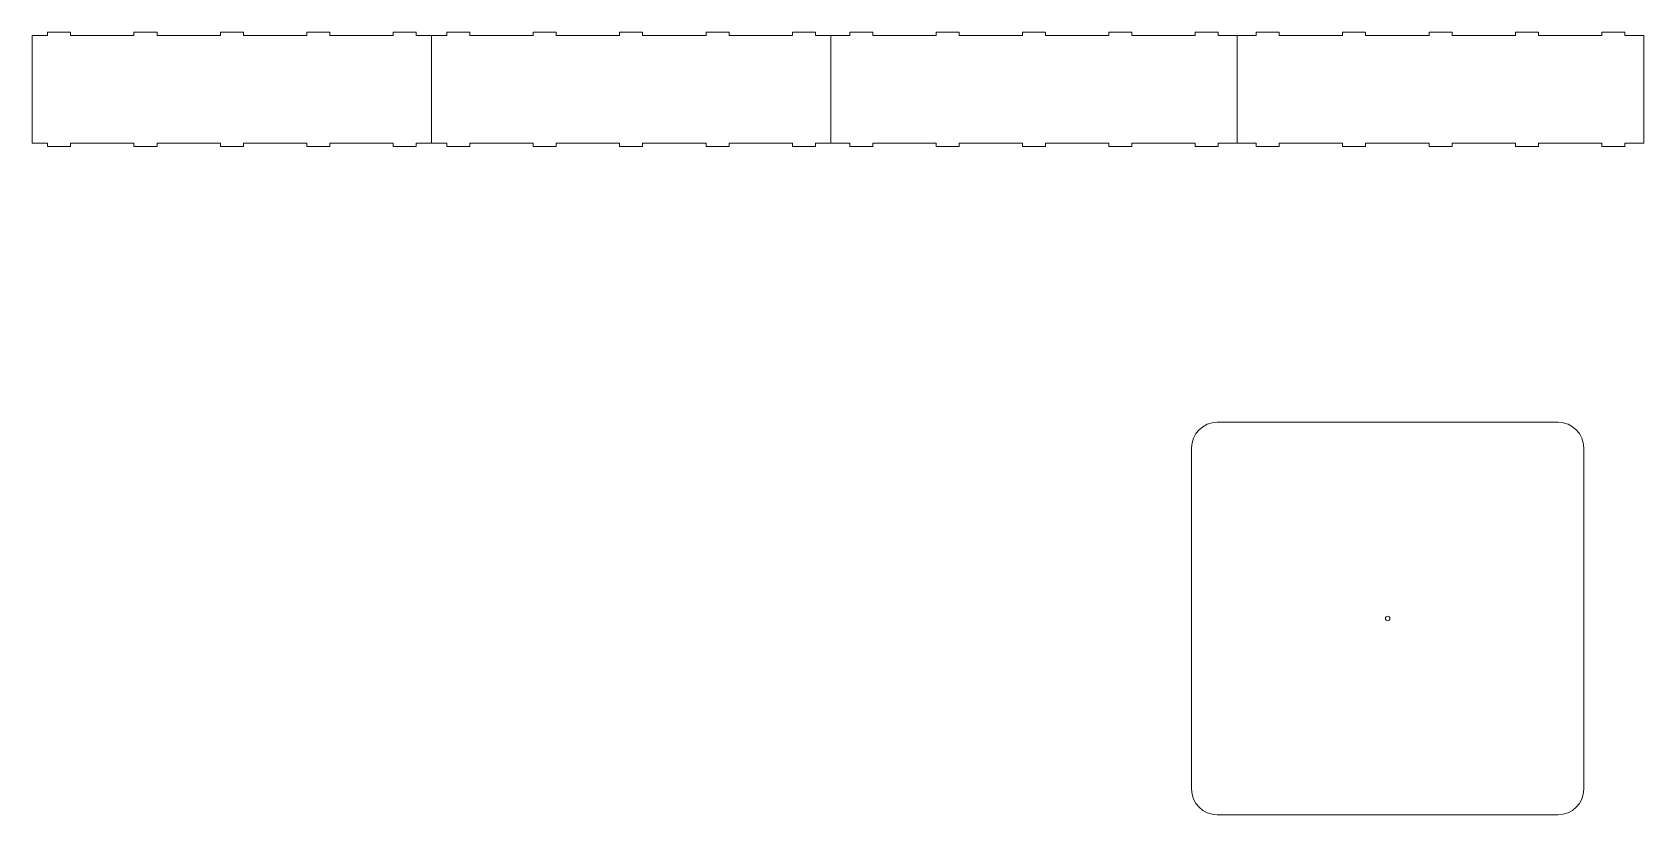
# Model space of a CAD drawing. Header units: millimetres. Extents: x -1689 to 1282, y -352 to 737.
# Drawn here: x -1689 to -641, y 67 to 575 of the extents above; entities that cross this region are included whole.
import ezdxf

# ---------------------------------------------------------------- set-up
doc = ezdxf.new("R2010")
doc.units = ezdxf.units.MM
doc.header["$MEASUREMENT"] = 0
doc.layers.add('layer 1', color=7, linetype='Continuous')

msp = doc.modelspace()

# ---------------------------------------------------------------- linework, layer by layer
at = {"layer": 'layer 1', "color": 240, "lineweight": 18}
for points, knots in [([(-1510.3635, 503.1061), (-1510.3635, 503.1061), (-1551.546, 503.1061), (-1551.546, 503.1061), (-1551.546, 503.1061), (-1551.546, 503.1061), (-1551.546, 500.9346), (-1551.546, 500.9346), (-1551.546, 500.9346), (-1551.546, 500.9346), (-1566.5214, 500.9346), (-1566.5214, 500.9346), (-1566.5214, 500.9346), (-1566.5214, 500.9346), (-1566.5214, 503.1061), (-1566.5214, 503.1061), (-1566.5214, 503.1061), (-1566.5214, 503.1061), (-1607.7039, 503.1061), (-1607.7039, 503.1061), (-1607.7039, 503.1061), (-1607.7039, 503.1061), (-1607.7039, 500.9346), (-1607.7039, 500.9346), (-1607.7039, 500.9346), (-1607.7039, 500.9346), (-1622.6793, 500.9346), (-1622.6793, 500.9346), (-1622.6793, 500.9346), (-1622.6793, 500.9346), (-1622.6793, 503.1061), (-1622.6793, 503.1061), (-1622.6793, 503.1061), (-1622.6793, 503.1061), (-1663.8618, 503.1061), (-1663.8618, 503.1061), (-1663.8618, 503.1061), (-1663.8618, 503.1061), (-1663.8618, 500.9346), (-1663.8618, 500.9346), (-1663.8618, 500.9346), (-1663.8618, 500.9346), (-1678.8372, 500.9346), (-1678.8372, 500.9346), (-1678.8372, 500.9346), (-1678.8372, 500.9346), (-1678.8372, 503.1061), (-1678.8372, 503.1061), (-1678.8372, 503.1061), (-1678.8372, 503.1061), (-1688.8209, 503.1061), (-1688.8209, 503.1061), (-1688.8209, 503.1061), (-1688.8209, 503.1061), (-1688.8209, 572.9915), (-1688.8209, 572.9915), (-1688.8209, 572.9915), (-1688.8209, 572.9915), (-1678.8372, 572.9915), (-1678.8372, 572.9915), (-1678.8372, 572.9915), (-1678.8372, 572.9915), (-1678.8372, 575.1629), (-1678.8372, 575.1629), (-1678.8372, 575.1629), (-1678.8372, 575.1629), (-1663.8618, 575.1629), (-1663.8618, 575.1629), (-1663.8618, 575.1629), (-1663.8618, 575.1629), (-1663.8618, 572.9915), (-1663.8618, 572.9915), (-1663.8618, 572.9915), (-1663.8618, 572.9915), (-1622.6793, 572.9915), (-1622.6793, 572.9915), (-1622.6793, 572.9915), (-1622.6793, 572.9915), (-1622.6793, 575.1629), (-1622.6793, 575.1629), (-1622.6793, 575.1629), (-1622.6793, 575.1629), (-1607.7039, 575.1629), (-1607.7039, 575.1629), (-1607.7039, 575.1629), (-1607.7039, 575.1629), (-1607.7039, 572.9915), (-1607.7039, 572.9915), (-1607.7039, 572.9915), (-1607.7039, 572.9915), (-1566.5214, 572.9915), (-1566.5214, 572.9915), (-1566.5214, 572.9915), (-1566.5214, 572.9915), (-1566.5214, 575.1629), (-1566.5214, 575.1629), (-1566.5214, 575.1629), (-1566.5214, 575.1629), (-1551.546, 575.1629), (-1551.546, 575.1629), (-1551.546, 575.1629), (-1551.546, 575.1629), (-1551.546, 572.9915), (-1551.546, 572.9915), (-1551.546, 572.9915), (-1551.546, 572.9915), (-1510.3635, 572.9915), (-1510.3635, 572.9915), (-1510.3635, 572.9915), (-1510.3635, 572.9915), (-1510.3635, 575.1629), (-1510.3635, 575.1629), (-1510.3635, 575.1629), (-1510.3635, 575.1629), (-1495.388, 575.1629), (-1495.388, 575.1629), (-1495.388, 575.1629), (-1495.388, 575.1629), (-1495.388, 572.9915), (-1495.388, 572.9915), (-1495.388, 572.9915), (-1495.388, 572.9915), (-1454.2056, 572.9915), (-1454.2056, 572.9915), (-1454.2056, 572.9915), (-1454.2056, 572.9915), (-1454.2056, 575.1629), (-1454.2056, 575.1629), (-1454.2056, 575.1629), (-1454.2056, 575.1629), (-1439.2301, 575.1629), (-1439.2301, 575.1629), (-1439.2301, 575.1629), (-1439.2301, 575.1629), (-1439.2301, 572.9915), (-1439.2301, 572.9915), (-1439.2301, 572.9915), (-1439.2301, 572.9915), (-1429.2465, 572.9915), (-1429.2465, 572.9915), (-1429.2465, 572.9915), (-1429.2465, 572.9915), (-1429.2465, 503.1061), (-1429.2465, 503.1061), (-1429.2465, 503.1061), (-1429.2465, 503.1061), (-1439.2301, 503.1061), (-1439.2301, 503.1061), (-1439.2301, 503.1061), (-1439.2301, 503.1061), (-1439.2301, 500.9346), (-1439.2301, 500.9346), (-1439.2301, 500.9346), (-1439.2301, 500.9346), (-1454.2056, 500.9346), (-1454.2056, 500.9346), (-1454.2056, 500.9346), (-1454.2056, 500.9346), (-1454.2056, 503.1061), (-1454.2056, 503.1061), (-1454.2056, 503.1061), (-1454.2056, 503.1061), (-1495.388, 503.1061), (-1495.388, 503.1061), (-1495.388, 503.1061), (-1495.388, 503.1061), (-1495.388, 500.9346), (-1495.388, 500.9346), (-1495.388, 500.9346), (-1495.388, 500.9346), (-1510.3635, 500.9346), (-1510.3635, 500.9346), (-1510.3635, 500.9346), (-1510.3635, 500.9346), (-1510.3635, 503.1061), (-1510.3635, 503.1061)], [0, 0, 0, 0, 0.022222222, 0.022222222, 0.022222222, 0.022222222, 0.044444444, 0.044444444, 0.044444444, 0.044444444, 0.066666667, 0.066666667, 0.066666667, 0.066666667, 0.088888889, 0.088888889, 0.088888889, 0.088888889, 0.111111111, 0.111111111, 0.111111111, 0.111111111, 0.133333333, 0.133333333, 0.133333333, 0.133333333, 0.155555556, 0.155555556, 0.155555556, 0.155555556, 0.177777778, 0.177777778, 0.177777778, 0.177777778, 0.2, 0.2, 0.2, 0.2, 0.222222222, 0.222222222, 0.222222222, 0.222222222, 0.244444444, 0.244444444, 0.244444444, 0.244444444, 0.266666667, 0.266666667, 0.266666667, 0.266666667, 0.288888889, 0.288888889, 0.288888889, 0.288888889, 0.311111111, 0.311111111, 0.311111111, 0.311111111, 0.333333333, 0.333333333, 0.333333333, 0.333333333, 0.355555556, 0.355555556, 0.355555556, 0.355555556, 0.377777778, 0.377777778, 0.377777778, 0.377777778, 0.4, 0.4, 0.4, 0.4, 0.422222222, 0.422222222, 0.422222222, 0.422222222, 0.444444444, 0.444444444, 0.444444444, 0.444444444, 0.466666667, 0.466666667, 0.466666667, 0.466666667, 0.488888889, 0.488888889, 0.488888889, 0.488888889, 0.511111111, 0.511111111, 0.511111111, 0.511111111, 0.533333333, 0.533333333, 0.533333333, 0.533333333, 0.555555556, 0.555555556, 0.555555556, 0.555555556, 0.577777778, 0.577777778, 0.577777778, 0.577777778, 0.6, 0.6, 0.6, 0.6, 0.622222222, 0.622222222, 0.622222222, 0.622222222, 0.644444444, 0.644444444, 0.644444444, 0.644444444, 0.666666667, 0.666666667, 0.666666667, 0.666666667, 0.688888889, 0.688888889, 0.688888889, 0.688888889, 0.711111111, 0.711111111, 0.711111111, 0.711111111, 0.733333333, 0.733333333, 0.733333333, 0.733333333, 0.755555556, 0.755555556, 0.755555556, 0.755555556, 0.777777778, 0.777777778, 0.777777778, 0.777777778, 0.8, 0.8, 0.8, 0.8, 0.822222222, 0.822222222, 0.822222222, 0.822222222, 0.844444444, 0.844444444, 0.844444444, 0.844444444, 0.866666667, 0.866666667, 0.866666667, 0.866666667, 0.888888889, 0.888888889, 0.888888889, 0.888888889, 0.911111111, 0.911111111, 0.911111111, 0.911111111, 0.933333333, 0.933333333, 0.933333333, 0.933333333, 0.955555556, 0.955555556, 0.955555556, 0.955555556, 1, 1, 1, 1]), ([(-1250.7891, 503.1061), (-1250.7891, 503.1061), (-1291.9715, 503.1061), (-1291.9715, 503.1061), (-1291.9715, 503.1061), (-1291.9715, 503.1061), (-1291.9715, 500.9346), (-1291.9715, 500.9346), (-1291.9715, 500.9346), (-1291.9715, 500.9346), (-1306.947, 500.9346), (-1306.947, 500.9346), (-1306.947, 500.9346), (-1306.947, 500.9346), (-1306.947, 503.1061), (-1306.947, 503.1061), (-1306.947, 503.1061), (-1306.947, 503.1061), (-1348.1295, 503.1061), (-1348.1295, 503.1061), (-1348.1295, 503.1061), (-1348.1295, 503.1061), (-1348.1295, 500.9346), (-1348.1295, 500.9346), (-1348.1295, 500.9346), (-1348.1295, 500.9346), (-1363.1049, 500.9346), (-1363.1049, 500.9346), (-1363.1049, 500.9346), (-1363.1049, 500.9346), (-1363.1049, 503.1061), (-1363.1049, 503.1061), (-1363.1049, 503.1061), (-1363.1049, 503.1061), (-1404.2874, 503.1061), (-1404.2874, 503.1061), (-1404.2874, 503.1061), (-1404.2874, 503.1061), (-1404.2874, 500.9346), (-1404.2874, 500.9346), (-1404.2874, 500.9346), (-1404.2874, 500.9346), (-1419.2628, 500.9346), (-1419.2628, 500.9346), (-1419.2628, 500.9346), (-1419.2628, 500.9346), (-1419.2628, 503.1061), (-1419.2628, 503.1061), (-1419.2628, 503.1061), (-1419.2628, 503.1061), (-1429.2465, 503.1061), (-1429.2465, 503.1061), (-1429.2465, 503.1061), (-1429.2465, 503.1061), (-1429.2465, 572.9915), (-1429.2465, 572.9915), (-1429.2465, 572.9915), (-1429.2465, 572.9915), (-1419.2628, 572.9915), (-1419.2628, 572.9915), (-1419.2628, 572.9915), (-1419.2628, 572.9915), (-1419.2628, 575.1629), (-1419.2628, 575.1629), (-1419.2628, 575.1629), (-1419.2628, 575.1629), (-1404.2874, 575.1629), (-1404.2874, 575.1629), (-1404.2874, 575.1629), (-1404.2874, 575.1629), (-1404.2874, 572.9915), (-1404.2874, 572.9915), (-1404.2874, 572.9915), (-1404.2874, 572.9915), (-1363.1049, 572.9915), (-1363.1049, 572.9915), (-1363.1049, 572.9915), (-1363.1049, 572.9915), (-1363.1049, 575.1629), (-1363.1049, 575.1629), (-1363.1049, 575.1629), (-1363.1049, 575.1629), (-1348.1295, 575.1629), (-1348.1295, 575.1629), (-1348.1295, 575.1629), (-1348.1295, 575.1629), (-1348.1295, 572.9915), (-1348.1295, 572.9915), (-1348.1295, 572.9915), (-1348.1295, 572.9915), (-1306.947, 572.9915), (-1306.947, 572.9915), (-1306.947, 572.9915), (-1306.947, 572.9915), (-1306.947, 575.1629), (-1306.947, 575.1629), (-1306.947, 575.1629), (-1306.947, 575.1629), (-1291.9715, 575.1629), (-1291.9715, 575.1629), (-1291.9715, 575.1629), (-1291.9715, 575.1629), (-1291.9715, 572.9915), (-1291.9715, 572.9915), (-1291.9715, 572.9915), (-1291.9715, 572.9915), (-1250.7891, 572.9915), (-1250.7891, 572.9915), (-1250.7891, 572.9915), (-1250.7891, 572.9915), (-1250.7891, 575.1629), (-1250.7891, 575.1629), (-1250.7891, 575.1629), (-1250.7891, 575.1629), (-1235.8136, 575.1629), (-1235.8136, 575.1629), (-1235.8136, 575.1629), (-1235.8136, 575.1629), (-1235.8136, 572.9915), (-1235.8136, 572.9915), (-1235.8136, 572.9915), (-1235.8136, 572.9915), (-1194.6312, 572.9915), (-1194.6312, 572.9915), (-1194.6312, 572.9915), (-1194.6312, 572.9915), (-1194.6312, 575.1629), (-1194.6312, 575.1629), (-1194.6312, 575.1629), (-1194.6312, 575.1629), (-1179.6557, 575.1629), (-1179.6557, 575.1629), (-1179.6557, 575.1629), (-1179.6557, 575.1629), (-1179.6557, 572.9915), (-1179.6557, 572.9915), (-1179.6557, 572.9915), (-1179.6557, 572.9915), (-1169.6721, 572.9915), (-1169.6721, 572.9915), (-1169.6721, 572.9915), (-1169.6721, 572.9915), (-1169.6721, 503.1061), (-1169.6721, 503.1061), (-1169.6721, 503.1061), (-1169.6721, 503.1061), (-1179.6557, 503.1061), (-1179.6557, 503.1061), (-1179.6557, 503.1061), (-1179.6557, 503.1061), (-1179.6557, 500.9346), (-1179.6557, 500.9346), (-1179.6557, 500.9346), (-1179.6557, 500.9346), (-1194.6312, 500.9346), (-1194.6312, 500.9346), (-1194.6312, 500.9346), (-1194.6312, 500.9346), (-1194.6312, 503.1061), (-1194.6312, 503.1061), (-1194.6312, 503.1061), (-1194.6312, 503.1061), (-1235.8136, 503.1061), (-1235.8136, 503.1061), (-1235.8136, 503.1061), (-1235.8136, 503.1061), (-1235.8136, 500.9346), (-1235.8136, 500.9346), (-1235.8136, 500.9346), (-1235.8136, 500.9346), (-1250.7891, 500.9346), (-1250.7891, 500.9346), (-1250.7891, 500.9346), (-1250.7891, 500.9346), (-1250.7891, 503.1061), (-1250.7891, 503.1061)], [0, 0, 0, 0, 0.022222222, 0.022222222, 0.022222222, 0.022222222, 0.044444444, 0.044444444, 0.044444444, 0.044444444, 0.066666667, 0.066666667, 0.066666667, 0.066666667, 0.088888889, 0.088888889, 0.088888889, 0.088888889, 0.111111111, 0.111111111, 0.111111111, 0.111111111, 0.133333333, 0.133333333, 0.133333333, 0.133333333, 0.155555556, 0.155555556, 0.155555556, 0.155555556, 0.177777778, 0.177777778, 0.177777778, 0.177777778, 0.2, 0.2, 0.2, 0.2, 0.222222222, 0.222222222, 0.222222222, 0.222222222, 0.244444444, 0.244444444, 0.244444444, 0.244444444, 0.266666667, 0.266666667, 0.266666667, 0.266666667, 0.288888889, 0.288888889, 0.288888889, 0.288888889, 0.311111111, 0.311111111, 0.311111111, 0.311111111, 0.333333333, 0.333333333, 0.333333333, 0.333333333, 0.355555556, 0.355555556, 0.355555556, 0.355555556, 0.377777778, 0.377777778, 0.377777778, 0.377777778, 0.4, 0.4, 0.4, 0.4, 0.422222222, 0.422222222, 0.422222222, 0.422222222, 0.444444444, 0.444444444, 0.444444444, 0.444444444, 0.466666667, 0.466666667, 0.466666667, 0.466666667, 0.488888889, 0.488888889, 0.488888889, 0.488888889, 0.511111111, 0.511111111, 0.511111111, 0.511111111, 0.533333333, 0.533333333, 0.533333333, 0.533333333, 0.555555556, 0.555555556, 0.555555556, 0.555555556, 0.577777778, 0.577777778, 0.577777778, 0.577777778, 0.6, 0.6, 0.6, 0.6, 0.622222222, 0.622222222, 0.622222222, 0.622222222, 0.644444444, 0.644444444, 0.644444444, 0.644444444, 0.666666667, 0.666666667, 0.666666667, 0.666666667, 0.688888889, 0.688888889, 0.688888889, 0.688888889, 0.711111111, 0.711111111, 0.711111111, 0.711111111, 0.733333333, 0.733333333, 0.733333333, 0.733333333, 0.755555556, 0.755555556, 0.755555556, 0.755555556, 0.777777778, 0.777777778, 0.777777778, 0.777777778, 0.8, 0.8, 0.8, 0.8, 0.822222222, 0.822222222, 0.822222222, 0.822222222, 0.844444444, 0.844444444, 0.844444444, 0.844444444, 0.866666667, 0.866666667, 0.866666667, 0.866666667, 0.888888889, 0.888888889, 0.888888889, 0.888888889, 0.911111111, 0.911111111, 0.911111111, 0.911111111, 0.933333333, 0.933333333, 0.933333333, 0.933333333, 0.955555556, 0.955555556, 0.955555556, 0.955555556, 1, 1, 1, 1]), ([(-988.8688, 503.1061), (-988.8688, 503.1061), (-1030.0512, 503.1061), (-1030.0512, 503.1061), (-1030.0512, 503.1061), (-1030.0512, 503.1061), (-1030.0512, 500.9346), (-1030.0512, 500.9346), (-1030.0512, 500.9346), (-1030.0512, 500.9346), (-1045.0267, 500.9346), (-1045.0267, 500.9346), (-1045.0267, 500.9346), (-1045.0267, 500.9346), (-1045.0267, 503.1061), (-1045.0267, 503.1061), (-1045.0267, 503.1061), (-1045.0267, 503.1061), (-1086.2092, 503.1061), (-1086.2092, 503.1061), (-1086.2092, 503.1061), (-1086.2092, 503.1061), (-1086.2092, 500.9346), (-1086.2092, 500.9346), (-1086.2092, 500.9346), (-1086.2092, 500.9346), (-1101.1846, 500.9346), (-1101.1846, 500.9346), (-1101.1846, 500.9346), (-1101.1846, 500.9346), (-1101.1846, 503.1061), (-1101.1846, 503.1061), (-1101.1846, 503.1061), (-1101.1846, 503.1061), (-1142.3671, 503.1061), (-1142.3671, 503.1061), (-1142.3671, 503.1061), (-1142.3671, 503.1061), (-1142.3671, 500.9346), (-1142.3671, 500.9346), (-1142.3671, 500.9346), (-1142.3671, 500.9346), (-1157.3426, 500.9346), (-1157.3426, 500.9346), (-1157.3426, 500.9346), (-1157.3426, 500.9346), (-1157.3426, 503.1061), (-1157.3426, 503.1061), (-1157.3426, 503.1061), (-1157.3426, 503.1061), (-1169.6723, 503.1061), (-1169.6723, 503.1061), (-1169.6723, 503.1061), (-1169.6723, 503.1061), (-1169.6723, 572.9915), (-1169.6723, 572.9915), (-1169.6723, 572.9915), (-1169.6723, 572.9915), (-1157.3426, 572.9915), (-1157.3426, 572.9915), (-1157.3426, 572.9915), (-1157.3426, 572.9915), (-1157.3426, 575.1629), (-1157.3426, 575.1629), (-1157.3426, 575.1629), (-1157.3426, 575.1629), (-1142.3671, 575.1629), (-1142.3671, 575.1629), (-1142.3671, 575.1629), (-1142.3671, 575.1629), (-1142.3671, 572.9915), (-1142.3671, 572.9915), (-1142.3671, 572.9915), (-1142.3671, 572.9915), (-1101.1846, 572.9915), (-1101.1846, 572.9915), (-1101.1846, 572.9915), (-1101.1846, 572.9915), (-1101.1846, 575.1629), (-1101.1846, 575.1629), (-1101.1846, 575.1629), (-1101.1846, 575.1629), (-1086.2092, 575.1629), (-1086.2092, 575.1629), (-1086.2092, 575.1629), (-1086.2092, 575.1629), (-1086.2092, 572.9915), (-1086.2092, 572.9915), (-1086.2092, 572.9915), (-1086.2092, 572.9915), (-1045.0267, 572.9915), (-1045.0267, 572.9915), (-1045.0267, 572.9915), (-1045.0267, 572.9915), (-1045.0267, 575.1629), (-1045.0267, 575.1629), (-1045.0267, 575.1629), (-1045.0267, 575.1629), (-1030.0512, 575.1629), (-1030.0512, 575.1629), (-1030.0512, 575.1629), (-1030.0512, 575.1629), (-1030.0512, 572.9915), (-1030.0512, 572.9915), (-1030.0512, 572.9915), (-1030.0512, 572.9915), (-988.8688, 572.9915), (-988.8688, 572.9915), (-988.8688, 572.9915), (-988.8688, 572.9915), (-988.8688, 575.1629), (-988.8688, 575.1629), (-988.8688, 575.1629), (-988.8688, 575.1629), (-973.8933, 575.1629), (-973.8933, 575.1629), (-973.8933, 575.1629), (-973.8933, 575.1629), (-973.8933, 572.9915), (-973.8933, 572.9915), (-973.8933, 572.9915), (-973.8933, 572.9915), (-932.7108, 572.9915), (-932.7108, 572.9915), (-932.7108, 572.9915), (-932.7108, 572.9915), (-932.7108, 575.1629), (-932.7108, 575.1629), (-932.7108, 575.1629), (-932.7108, 575.1629), (-917.7354, 575.1629), (-917.7354, 575.1629), (-917.7354, 575.1629), (-917.7354, 575.1629), (-917.7354, 572.9915), (-917.7354, 572.9915), (-917.7354, 572.9915), (-917.7354, 572.9915), (-905.4056, 572.9915), (-905.4056, 572.9915), (-905.4056, 572.9915), (-905.4056, 572.9915), (-905.4056, 503.1061), (-905.4056, 503.1061), (-905.4056, 503.1061), (-905.4056, 503.1061), (-917.7354, 503.1061), (-917.7354, 503.1061), (-917.7354, 503.1061), (-917.7354, 503.1061), (-917.7354, 500.9346), (-917.7354, 500.9346), (-917.7354, 500.9346), (-917.7354, 500.9346), (-932.7108, 500.9346), (-932.7108, 500.9346), (-932.7108, 500.9346), (-932.7108, 500.9346), (-932.7108, 503.1061), (-932.7108, 503.1061), (-932.7108, 503.1061), (-932.7108, 503.1061), (-973.8933, 503.1061), (-973.8933, 503.1061), (-973.8933, 503.1061), (-973.8933, 503.1061), (-973.8933, 500.9346), (-973.8933, 500.9346), (-973.8933, 500.9346), (-973.8933, 500.9346), (-988.8688, 500.9346), (-988.8688, 500.9346), (-988.8688, 500.9346), (-988.8688, 500.9346), (-988.8688, 503.1061), (-988.8688, 503.1061)], [0, 0, 0, 0, 0.022222222, 0.022222222, 0.022222222, 0.022222222, 0.044444444, 0.044444444, 0.044444444, 0.044444444, 0.066666667, 0.066666667, 0.066666667, 0.066666667, 0.088888889, 0.088888889, 0.088888889, 0.088888889, 0.111111111, 0.111111111, 0.111111111, 0.111111111, 0.133333333, 0.133333333, 0.133333333, 0.133333333, 0.155555556, 0.155555556, 0.155555556, 0.155555556, 0.177777778, 0.177777778, 0.177777778, 0.177777778, 0.2, 0.2, 0.2, 0.2, 0.222222222, 0.222222222, 0.222222222, 0.222222222, 0.244444444, 0.244444444, 0.244444444, 0.244444444, 0.266666667, 0.266666667, 0.266666667, 0.266666667, 0.288888889, 0.288888889, 0.288888889, 0.288888889, 0.311111111, 0.311111111, 0.311111111, 0.311111111, 0.333333333, 0.333333333, 0.333333333, 0.333333333, 0.355555556, 0.355555556, 0.355555556, 0.355555556, 0.377777778, 0.377777778, 0.377777778, 0.377777778, 0.4, 0.4, 0.4, 0.4, 0.422222222, 0.422222222, 0.422222222, 0.422222222, 0.444444444, 0.444444444, 0.444444444, 0.444444444, 0.466666667, 0.466666667, 0.466666667, 0.466666667, 0.488888889, 0.488888889, 0.488888889, 0.488888889, 0.511111111, 0.511111111, 0.511111111, 0.511111111, 0.533333333, 0.533333333, 0.533333333, 0.533333333, 0.555555556, 0.555555556, 0.555555556, 0.555555556, 0.577777778, 0.577777778, 0.577777778, 0.577777778, 0.6, 0.6, 0.6, 0.6, 0.622222222, 0.622222222, 0.622222222, 0.622222222, 0.644444444, 0.644444444, 0.644444444, 0.644444444, 0.666666667, 0.666666667, 0.666666667, 0.666666667, 0.688888889, 0.688888889, 0.688888889, 0.688888889, 0.711111111, 0.711111111, 0.711111111, 0.711111111, 0.733333333, 0.733333333, 0.733333333, 0.733333333, 0.755555556, 0.755555556, 0.755555556, 0.755555556, 0.777777778, 0.777777778, 0.777777778, 0.777777778, 0.8, 0.8, 0.8, 0.8, 0.822222222, 0.822222222, 0.822222222, 0.822222222, 0.844444444, 0.844444444, 0.844444444, 0.844444444, 0.866666667, 0.866666667, 0.866666667, 0.866666667, 0.888888889, 0.888888889, 0.888888889, 0.888888889, 0.911111111, 0.911111111, 0.911111111, 0.911111111, 0.933333333, 0.933333333, 0.933333333, 0.933333333, 0.955555556, 0.955555556, 0.955555556, 0.955555556, 1, 1, 1, 1]), ([(-724.6021, 503.1061), (-724.6021, 503.1061), (-765.7846, 503.1061), (-765.7846, 503.1061), (-765.7846, 503.1061), (-765.7846, 503.1061), (-765.7846, 500.9346), (-765.7846, 500.9346), (-765.7846, 500.9346), (-765.7846, 500.9346), (-780.76, 500.9346), (-780.76, 500.9346), (-780.76, 500.9346), (-780.76, 500.9346), (-780.76, 503.1061), (-780.76, 503.1061), (-780.76, 503.1061), (-780.76, 503.1061), (-821.9425, 503.1061), (-821.9425, 503.1061), (-821.9425, 503.1061), (-821.9425, 503.1061), (-821.9425, 500.9346), (-821.9425, 500.9346), (-821.9425, 500.9346), (-821.9425, 500.9346), (-836.918, 500.9346), (-836.918, 500.9346), (-836.918, 500.9346), (-836.918, 500.9346), (-836.918, 503.1061), (-836.918, 503.1061), (-836.918, 503.1061), (-836.918, 503.1061), (-878.1004, 503.1061), (-878.1004, 503.1061), (-878.1004, 503.1061), (-878.1004, 503.1061), (-878.1004, 500.9346), (-878.1004, 500.9346), (-878.1004, 500.9346), (-878.1004, 500.9346), (-893.0758, 500.9346), (-893.0758, 500.9346), (-893.0758, 500.9346), (-893.0758, 500.9346), (-893.0758, 503.1061), (-893.0758, 503.1061), (-893.0758, 503.1061), (-893.0758, 503.1061), (-905.4056, 503.1061), (-905.4056, 503.1061), (-905.4056, 503.1061), (-905.4056, 503.1061), (-905.4056, 572.9915), (-905.4056, 572.9915), (-905.4056, 572.9915), (-905.4056, 572.9915), (-893.0758, 572.9915), (-893.0758, 572.9915), (-893.0758, 572.9915), (-893.0758, 572.9915), (-893.0758, 575.1629), (-893.0758, 575.1629), (-893.0758, 575.1629), (-893.0758, 575.1629), (-878.1004, 575.1629), (-878.1004, 575.1629), (-878.1004, 575.1629), (-878.1004, 575.1629), (-878.1004, 572.9915), (-878.1004, 572.9915), (-878.1004, 572.9915), (-878.1004, 572.9915), (-836.918, 572.9915), (-836.918, 572.9915), (-836.918, 572.9915), (-836.918, 572.9915), (-836.918, 575.1629), (-836.918, 575.1629), (-836.918, 575.1629), (-836.918, 575.1629), (-821.9425, 575.1629), (-821.9425, 575.1629), (-821.9425, 575.1629), (-821.9425, 575.1629), (-821.9425, 572.9915), (-821.9425, 572.9915), (-821.9425, 572.9915), (-821.9425, 572.9915), (-780.76, 572.9915), (-780.76, 572.9915), (-780.76, 572.9915), (-780.76, 572.9915), (-780.76, 575.1629), (-780.76, 575.1629), (-780.76, 575.1629), (-780.76, 575.1629), (-765.7846, 575.1629), (-765.7846, 575.1629), (-765.7846, 575.1629), (-765.7846, 575.1629), (-765.7846, 572.9915), (-765.7846, 572.9915), (-765.7846, 572.9915), (-765.7846, 572.9915), (-724.6021, 572.9915), (-724.6021, 572.9915), (-724.6021, 572.9915), (-724.6021, 572.9915), (-724.6021, 575.1629), (-724.6021, 575.1629), (-724.6021, 575.1629), (-724.6021, 575.1629), (-709.6266, 575.1629), (-709.6266, 575.1629), (-709.6266, 575.1629), (-709.6266, 575.1629), (-709.6266, 572.9915), (-709.6266, 572.9915), (-709.6266, 572.9915), (-709.6266, 572.9915), (-668.4442, 572.9915), (-668.4442, 572.9915), (-668.4442, 572.9915), (-668.4442, 572.9915), (-668.4442, 575.1629), (-668.4442, 575.1629), (-668.4442, 575.1629), (-668.4442, 575.1629), (-653.4687, 575.1629), (-653.4687, 575.1629), (-653.4687, 575.1629), (-653.4687, 575.1629), (-653.4687, 572.9915), (-653.4687, 572.9915), (-653.4687, 572.9915), (-653.4687, 572.9915), (-641.1389, 572.9915), (-641.1389, 572.9915), (-641.1389, 572.9915), (-641.1389, 572.9915), (-641.1389, 503.1061), (-641.1389, 503.1061), (-641.1389, 503.1061), (-641.1389, 503.1061), (-653.4687, 503.1061), (-653.4687, 503.1061), (-653.4687, 503.1061), (-653.4687, 503.1061), (-653.4687, 500.9346), (-653.4687, 500.9346), (-653.4687, 500.9346), (-653.4687, 500.9346), (-668.4442, 500.9346), (-668.4442, 500.9346), (-668.4442, 500.9346), (-668.4442, 500.9346), (-668.4442, 503.1061), (-668.4442, 503.1061), (-668.4442, 503.1061), (-668.4442, 503.1061), (-709.6266, 503.1061), (-709.6266, 503.1061), (-709.6266, 503.1061), (-709.6266, 503.1061), (-709.6266, 500.9346), (-709.6266, 500.9346), (-709.6266, 500.9346), (-709.6266, 500.9346), (-724.6021, 500.9346), (-724.6021, 500.9346), (-724.6021, 500.9346), (-724.6021, 500.9346), (-724.6021, 503.1061), (-724.6021, 503.1061)], [0, 0, 0, 0, 0.022222222, 0.022222222, 0.022222222, 0.022222222, 0.044444444, 0.044444444, 0.044444444, 0.044444444, 0.066666667, 0.066666667, 0.066666667, 0.066666667, 0.088888889, 0.088888889, 0.088888889, 0.088888889, 0.111111111, 0.111111111, 0.111111111, 0.111111111, 0.133333333, 0.133333333, 0.133333333, 0.133333333, 0.155555556, 0.155555556, 0.155555556, 0.155555556, 0.177777778, 0.177777778, 0.177777778, 0.177777778, 0.2, 0.2, 0.2, 0.2, 0.222222222, 0.222222222, 0.222222222, 0.222222222, 0.244444444, 0.244444444, 0.244444444, 0.244444444, 0.266666667, 0.266666667, 0.266666667, 0.266666667, 0.288888889, 0.288888889, 0.288888889, 0.288888889, 0.311111111, 0.311111111, 0.311111111, 0.311111111, 0.333333333, 0.333333333, 0.333333333, 0.333333333, 0.355555556, 0.355555556, 0.355555556, 0.355555556, 0.377777778, 0.377777778, 0.377777778, 0.377777778, 0.4, 0.4, 0.4, 0.4, 0.422222222, 0.422222222, 0.422222222, 0.422222222, 0.444444444, 0.444444444, 0.444444444, 0.444444444, 0.466666667, 0.466666667, 0.466666667, 0.466666667, 0.488888889, 0.488888889, 0.488888889, 0.488888889, 0.511111111, 0.511111111, 0.511111111, 0.511111111, 0.533333333, 0.533333333, 0.533333333, 0.533333333, 0.555555556, 0.555555556, 0.555555556, 0.555555556, 0.577777778, 0.577777778, 0.577777778, 0.577777778, 0.6, 0.6, 0.6, 0.6, 0.622222222, 0.622222222, 0.622222222, 0.622222222, 0.644444444, 0.644444444, 0.644444444, 0.644444444, 0.666666667, 0.666666667, 0.666666667, 0.666666667, 0.688888889, 0.688888889, 0.688888889, 0.688888889, 0.711111111, 0.711111111, 0.711111111, 0.711111111, 0.733333333, 0.733333333, 0.733333333, 0.733333333, 0.755555556, 0.755555556, 0.755555556, 0.755555556, 0.777777778, 0.777777778, 0.777777778, 0.777777778, 0.8, 0.8, 0.8, 0.8, 0.822222222, 0.822222222, 0.822222222, 0.822222222, 0.844444444, 0.844444444, 0.844444444, 0.844444444, 0.866666667, 0.866666667, 0.866666667, 0.866666667, 0.888888889, 0.888888889, 0.888888889, 0.888888889, 0.911111111, 0.911111111, 0.911111111, 0.911111111, 0.933333333, 0.933333333, 0.933333333, 0.933333333, 0.955555556, 0.955555556, 0.955555556, 0.955555556, 1, 1, 1, 1]), ([(-807.6404, 195.7156), (-808.4688, 195.7156), (-809.1404, 195.044), (-809.1404, 194.2156), (-809.1404, 194.2156), (-809.1404, 193.3872), (-808.4688, 192.7156), (-807.6404, 192.7156), (-807.6404, 192.7156), (-806.812, 192.7156), (-806.1404, 193.3872), (-806.1404, 194.2156), (-806.1404, 194.2156), (-806.1404, 195.044), (-806.812, 195.7156), (-807.6404, 195.7156)], [0, 0, 0, 0, 0.2, 0.2, 0.2, 0.2, 0.4, 0.4, 0.4, 0.4, 0.6, 0.6, 0.6, 0.6, 1, 1, 1, 1])]:
    msp.add_open_spline(points, degree=3, knots=knots, dxfattribs=at)
for points in [[(-918.4465, 321.7156), (-927.6283, 321.7156), (-935.1404, 314.2034), (-935.1404, 305.0217)], [(-696.8343, 321.7156), (-696.8343, 321.7156), (-918.4465, 321.7156), (-918.4465, 321.7156)], [(-680.1404, 305.0217), (-680.1404, 314.2034), (-687.6525, 321.7156), (-696.8343, 321.7156)], [(-935.1404, 305.0217), (-935.1404, 305.0217), (-935.1404, 83.4095), (-935.1404, 83.4095)], [(-680.1404, 83.4095), (-680.1404, 83.4095), (-680.1404, 305.0217), (-680.1404, 305.0217)], [(-935.1404, 83.4095), (-935.1404, 74.2278), (-927.6283, 66.7156), (-918.4465, 66.7156)], [(-696.8343, 66.7156), (-687.6525, 66.7156), (-680.1404, 74.2278), (-680.1404, 83.4095)], [(-918.4465, 66.7156), (-918.4465, 66.7156), (-696.8343, 66.7156), (-696.8343, 66.7156)]]:
    msp.add_open_spline(points, degree=3, dxfattribs=at)

doc.saveas('drawing.dxf')
